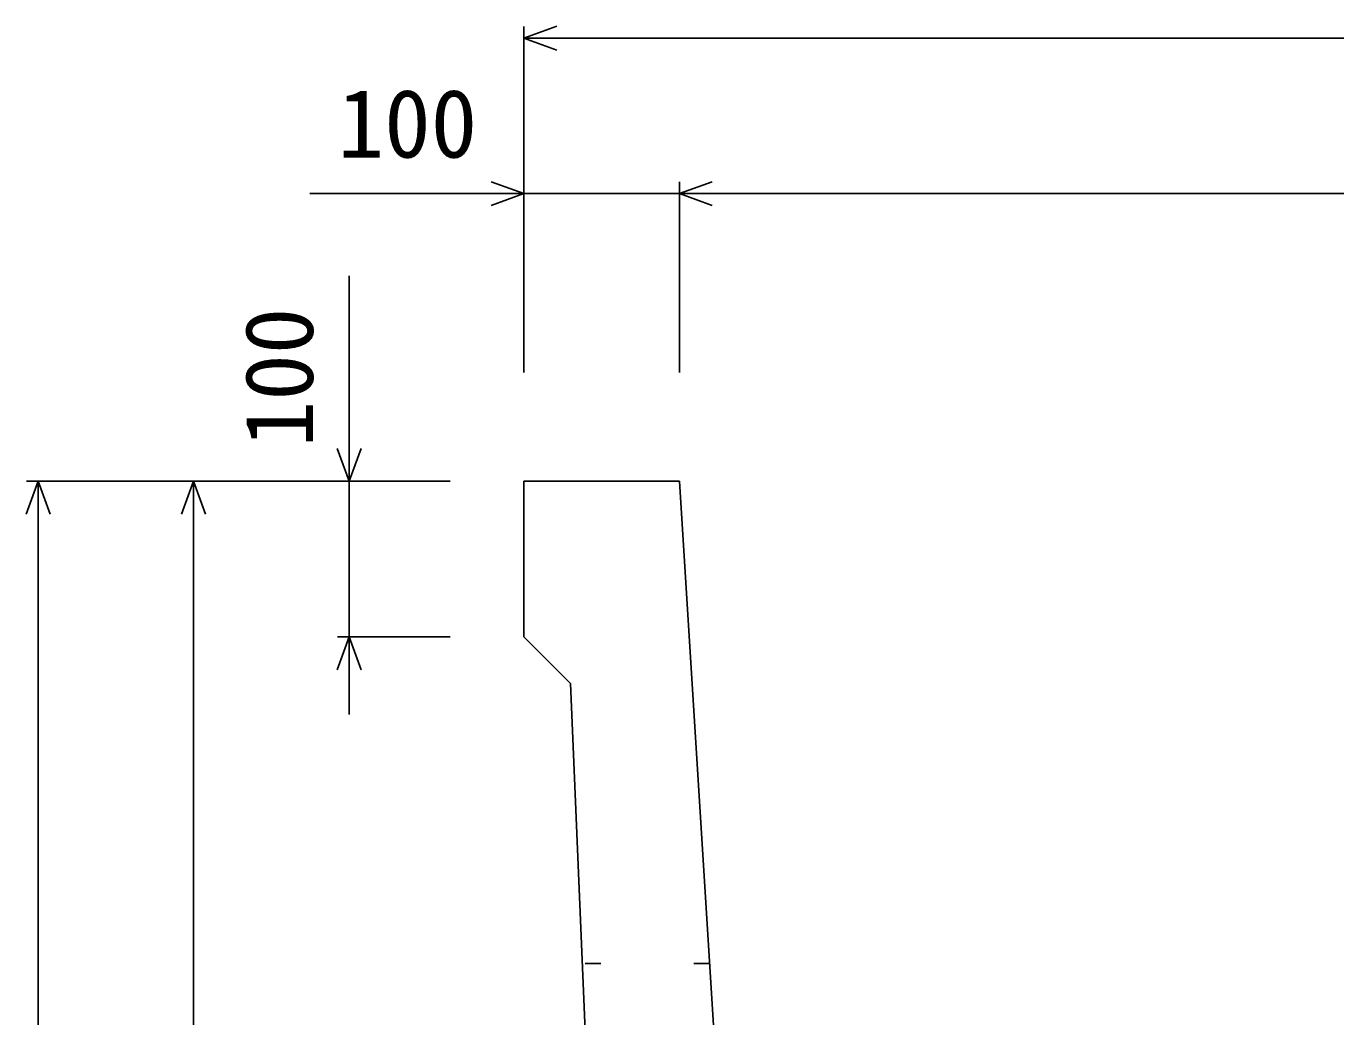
# Model space of a CAD drawing. Units: millimetres, scale not verified. Extents: x -33600 to 33600, y -11880 to 11880.
# Drawn here: x 9548 to 10390, y 3227 to 3865 of the extents above; entities that cross this region are included whole.
import ezdxf
from ezdxf.enums import TextEntityAlignment as Align

# ---------------------------------------------------------------- set-up
doc = ezdxf.new("R2010")
doc.units = ezdxf.units.MM
doc.header["$LTSCALE"] = 40
doc.linetypes.add('DOTTED', pattern=[1.75, 0.25, -1.5])
for name, color, linetype, lineweight in [('0-0_DIM', 7, 'Continuous', 25), ('0-5_OUTLINE', 3, 'Continuous', 25), ('0-6_OUTLINE2', 4, 'DOTTED', 25)]:
    doc.layers.add(name, color=color, linetype=linetype, lineweight=lineweight)
doc.styles.add('ＭＳ ゴシック', font='')
doc.styles.get('ＭＳ ゴシック').set_extended_font_data('MS Gothic')

msp = doc.modelspace()

# ---------------------------------------------------------------- linework, layer by layer
at = {"layer": '0-0_DIM'}
for p, q in [((9868.16, 3864.33), (9868.16, 3641.83)), ((11068.16, 3856.83), (9868.16, 3856.83)), ((9968.16, 3764.33), (9968.16, 3641.83)), ((9730.38, 3756.83), (9868.16, 3756.83)), ((9968.16, 3756.83), (9868.16, 3756.83)), ((9968.16, 3756.83), (10968.16, 3756.83)), ((9755.66, 3571.83), (9755.66, 3704.08)), ((9548.16, 3571.83), (9820.66, 3571.83)), ((9555.66, 3571.83), (9555.66, 2681.83)), ((9655.66, 3571.83), (9655.66, 2771.83)), ((9755.66, 3571.83), (9755.66, 3471.83)), ((9820.66, 3471.83), (9748.16, 3471.83)), ((9755.66, 3421.83), (9755.66, 3471.83))]:
    msp.add_line(p, q, dxfattribs=at)
for points in [[(9889.3, 3849.13), (9868.16, 3856.83), (9889.3, 3864.52)], [(9847.01, 3764.52), (9868.16, 3756.83), (9847.01, 3749.13)], [(9989.3, 3749.13), (9968.16, 3756.83), (9989.3, 3764.52)], [(9747.96, 3592.97), (9755.66, 3571.83), (9763.35, 3592.97)], [(9563.35, 3550.68), (9555.66, 3571.83), (9547.96, 3550.68)], [(9647.96, 3550.68), (9655.66, 3571.83), (9663.35, 3550.68)], [(9763.35, 3450.68), (9755.66, 3471.83), (9747.96, 3450.68)]]:
    msp.add_lwpolyline(points, dxfattribs=at)
at = {"layer": '0-5_OUTLINE'}
for p, q in [((9868.16, 3571.83), (9868.16, 3471.83)), ((9868.16, 3471.83), (9898.16, 3441.83)), ((9898.16, 3441.83), (9928.16, 2721.83))]:
    msp.add_line(p, q, dxfattribs=at)
msp.add_lwpolyline([(9868.16, 3571.83), (9968.16, 3571.83), (10014.05, 2837.46)], dxfattribs=at)
at = {"layer": '0-6_OUTLINE2'}
msp.add_line((9987.53, 3261.83), (9905.66, 3261.83), dxfattribs=at)

# ---------------------------------------------------------------- texts
at = {"layer": '0-0_DIM', "style": 'ＭＳ ゴシック'}
msp.add_text('100', height=43.99, dxfattribs=at).set_placement((9748.34, 3766.83), align=Align.BOTTOM_LEFT)
msp.add_text('100', height=43.99, rotation=90, dxfattribs=at).set_placement((9745.66, 3593.75), align=Align.BOTTOM_LEFT)

doc.saveas('drawing.dxf')
